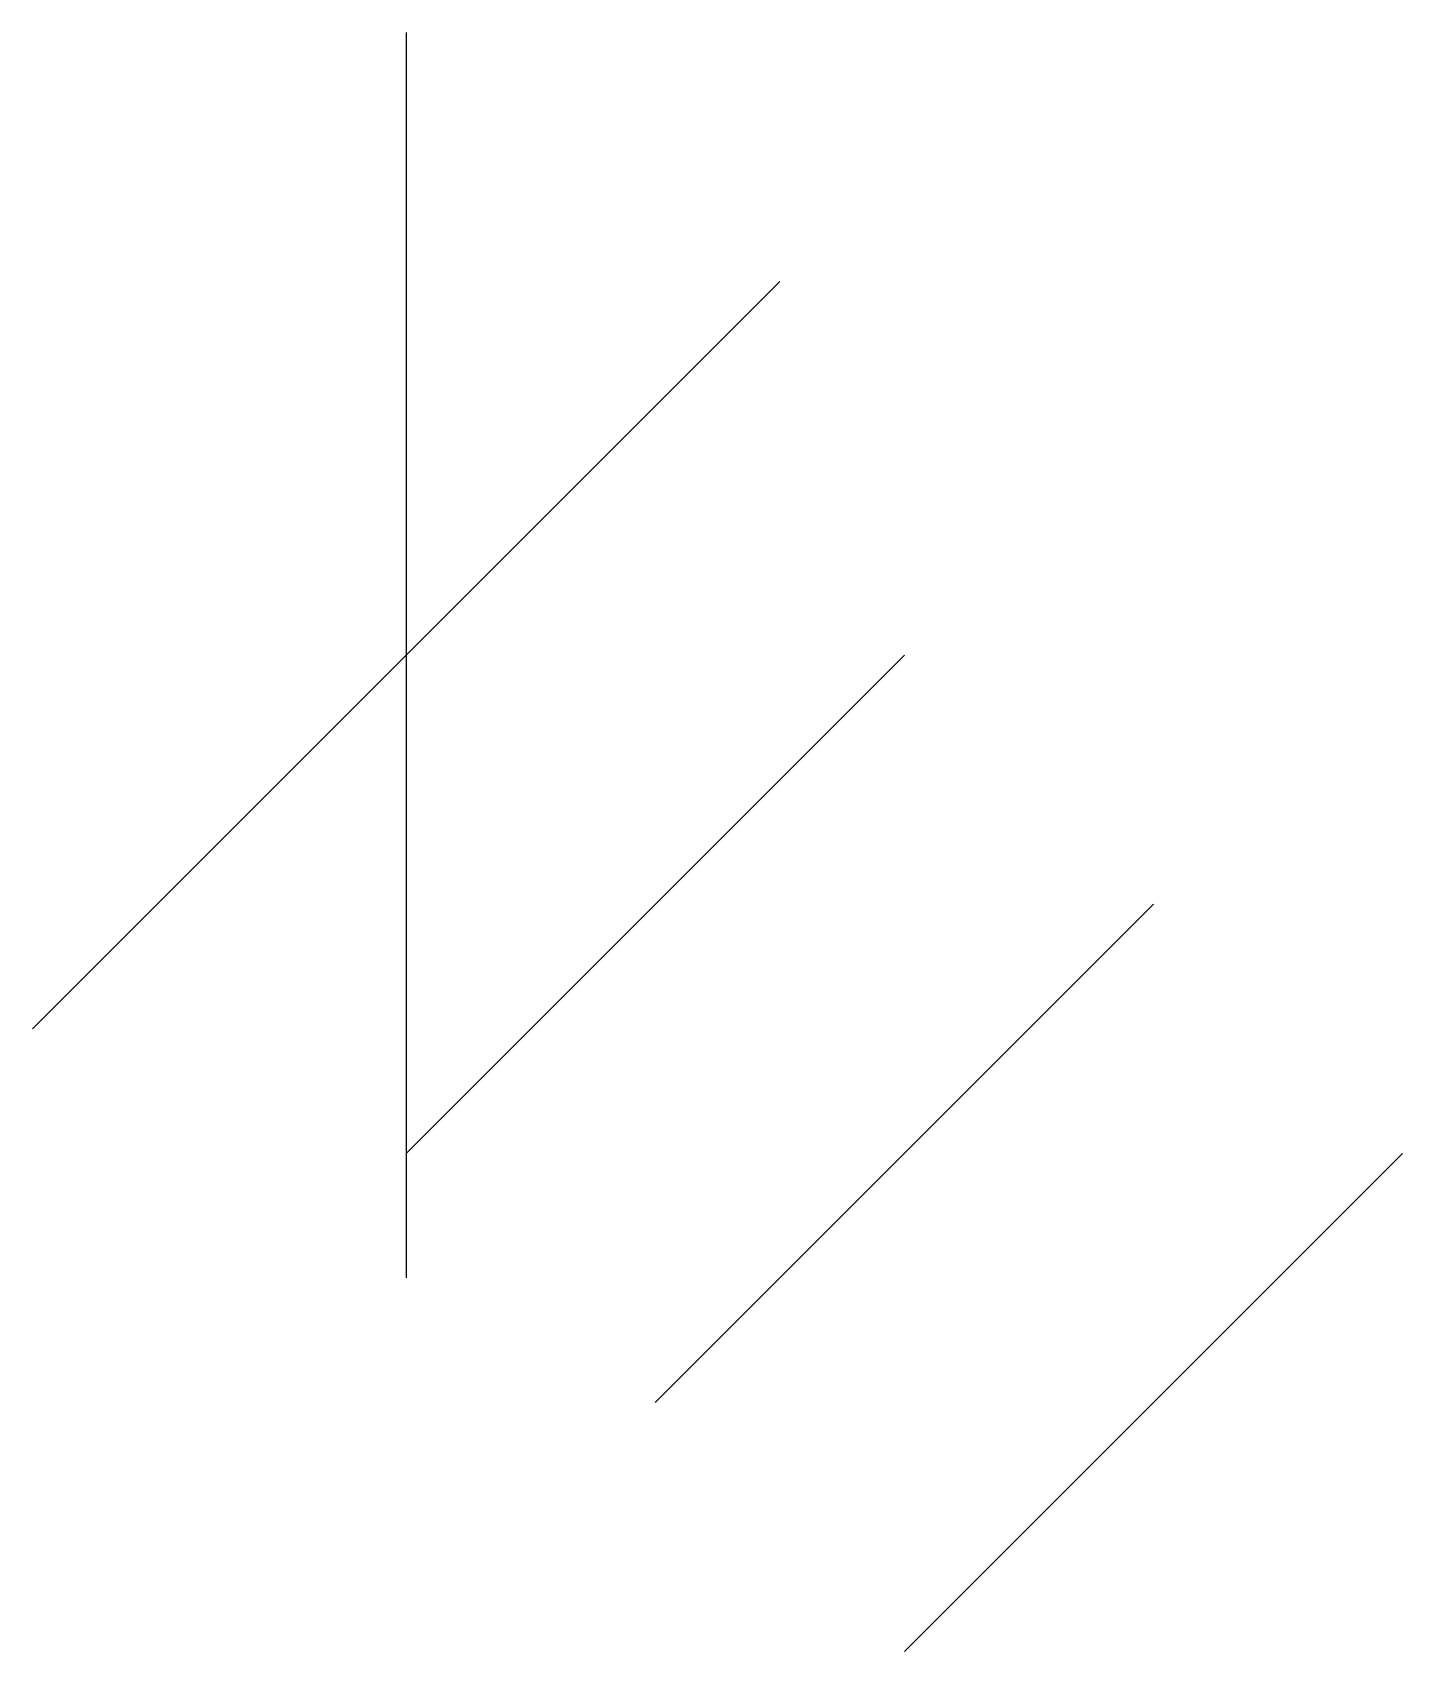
# Model space of a CAD drawing. Extents: x -1 to 148, y 8 to 144.
# Drawn here: x -0.794 to 2.117, y 140.716 to 144.156 of the extents above; entities that cross this region are included whole.
import ezdxf

# ---------------------------------------------------------------- set-up
doc = ezdxf.new("R2010")
doc.units = 0

msp = doc.modelspace()

# ---------------------------------------------------------------- linework, layer by layer
at = {"layer": 'Layer 1'}
for p, q in [((0, 144.155915), (0, 141.510085)), ((0, 144.155915), (0, 141.510085)), ((0, 144.155915), (0, 141.510085)), ((0.793749, 143.626749), (-0.793749, 142.039251)), ((0.793749, 143.626749), (-0.793749, 142.039251)), ((0.793749, 143.626749), (-0.793749, 142.039251)), ((1.058332, 142.833), (0, 141.774668)), ((1.058332, 142.833), (0, 141.774668)), ((1.058332, 142.833), (0, 141.774668)), ((1.587498, 142.303834), (0.529166, 141.245502)), ((1.587498, 142.303834), (0.529166, 141.245502)), ((1.587498, 142.303834), (0.529166, 141.245502)), ((2.116664, 141.774668), (1.058332, 140.716336)), ((2.116664, 141.774668), (1.058332, 140.716336)), ((2.116664, 141.774668), (1.058332, 140.716336))]:
    msp.add_line(p, q, dxfattribs=at)

doc.saveas('drawing.dxf')
